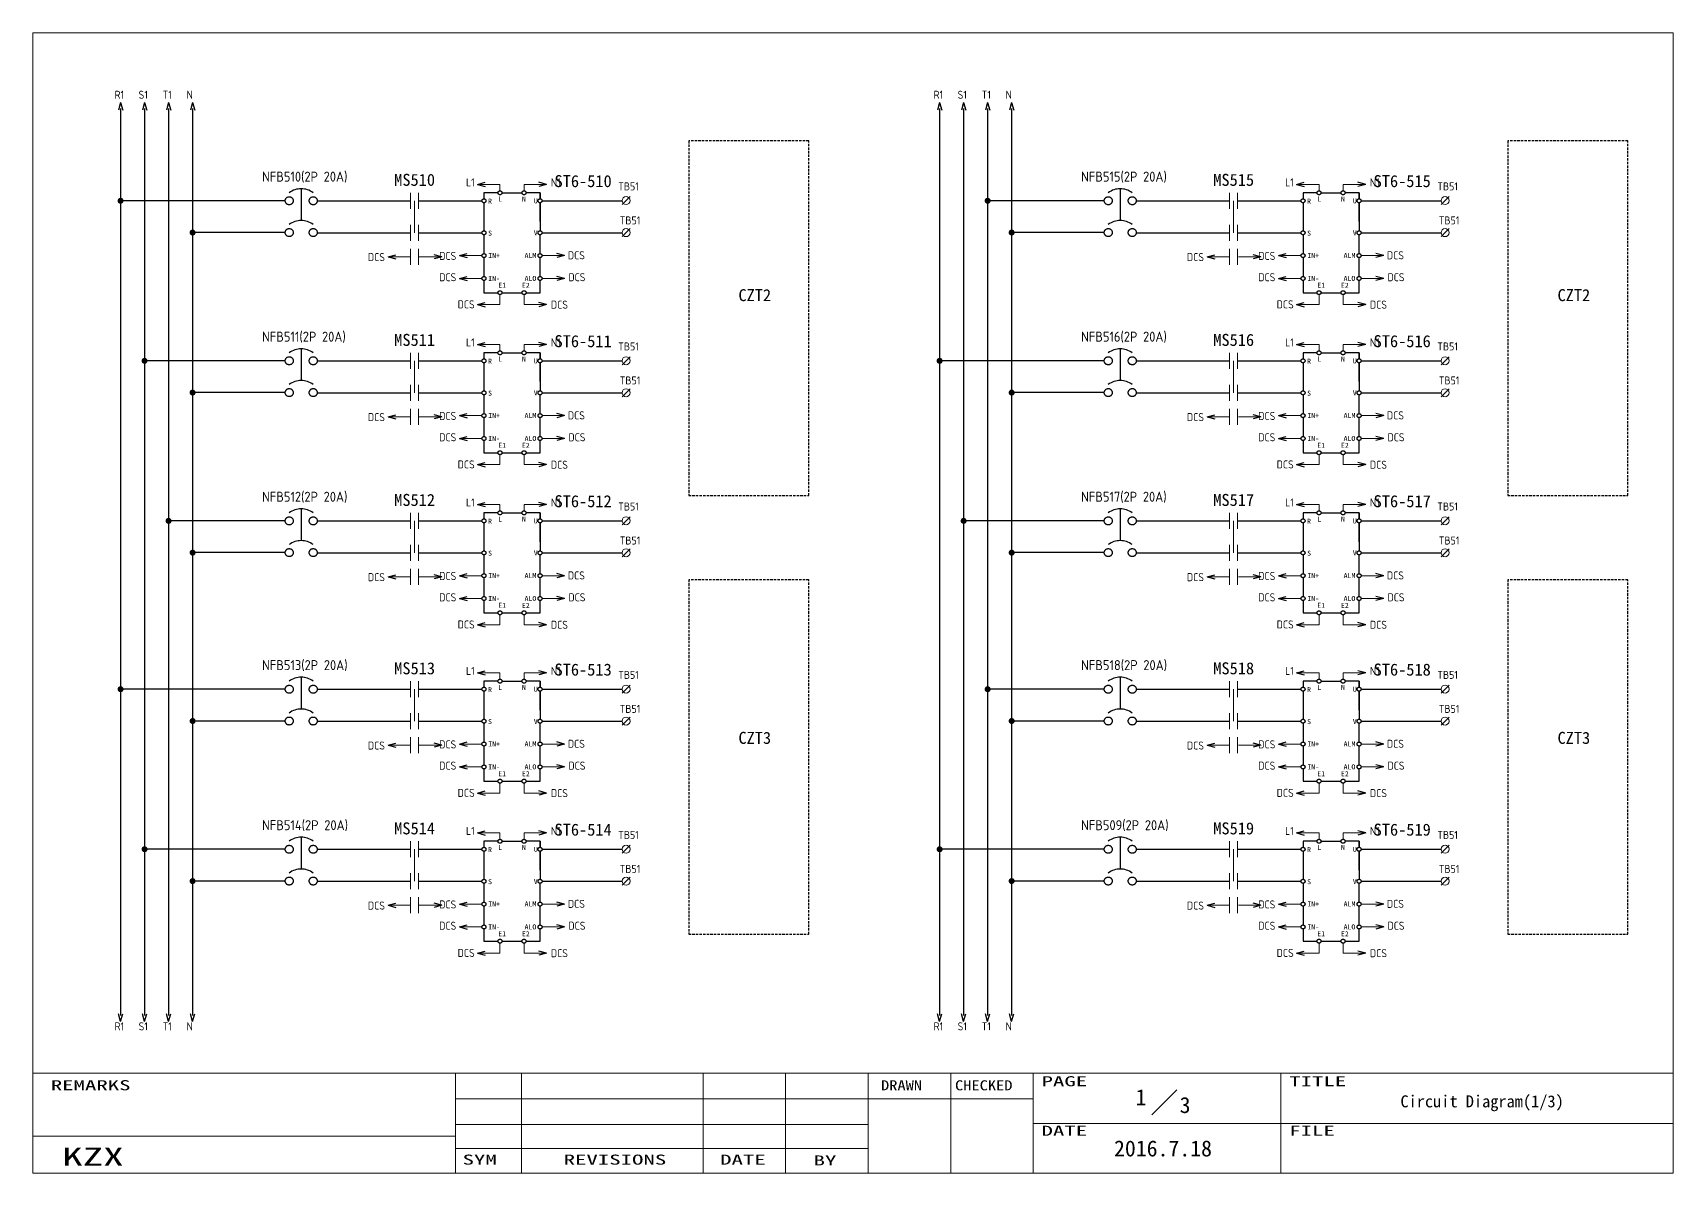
# Model space of a CAD drawing. Extents: x -319 to 2858, y -2689 to 285.
# Drawn here: x 356.9 to 766.9, y -2138.2 to -1853.2 of the extents above; entities that cross this region are included whole.
import ezdxf
from ezdxf.enums import TextEntityAlignment as Align

# ---------------------------------------------------------------- set-up
doc = ezdxf.new("R2010")
doc.units = 0
doc.header["$LTSCALE"] = 0.3
doc.header["$MEASUREMENT"] = 0
doc.linetypes.add('実線', pattern=[20001, 20000, -1])
doc.linetypes.add('破線', pattern=[3, 2, -1])
doc.layers.get('0').update_dxf_attribs({"linetype": '実線'})
for name, color, linetype, lineweight in [('01図枠', 5, 'CONTINUOUS', 9), ('02接続図', 7, 'CONTINUOUS', 5), ('10外形', 7, 'CONTINUOUS', 9)]:
    doc.layers.add(name, color=color, linetype=linetype, lineweight=lineweight)
for name, color, linetype in [('04部品記号', 3, 'CONTINUOUS'), ('05線番', 4, 'CONTINUOUS'), ('BLOCK', 7, 'CONTINUOUS'), ('図形１', 7, '実線'), ('虚线', 253, '破線')]:
    doc.layers.add(name, color=color, linetype=linetype)
doc.styles.add('電気標準', font='ISOCP.shx', dxfattribs={"height": 2.5, "bigfont": 'extfont.shx'})
doc.styles.add('ＭＳＰゴシック', font='')
doc.styles.get('ＭＳＰゴシック').set_extended_font_data('SimSun')

# ---------------------------------------------------------------- blocks, each defined once
blk = doc.blocks.new('矢印（右向）')
at = {"layer": 'BLOCK'}
for q in [(-1.93, 0.52), (-1.93, -0.52)]:
    blk.add_line((0, 0), q, dxfattribs=at)

msp = doc.modelspace()

# ---------------------------------------------------------------- linework, layer by layer
for p, q in [((424.03, -1892.21), (424.03, -1900.15)), ((473.21, -1893.21), (469.71, -1893.21)), ((469.71, -1893.21), (469.71, -1894.71)), ((474.21, -1893.21), (479.23, -1893.21)), ((483.73, -1893.21), (480.23, -1893.21)), ((483.73, -1894.71), (483.73, -1893.21)), ((483.73, -1893.21), (483.73, -1894.71)), ((628.74, -1892.21), (628.74, -1900.15)), ((677.93, -1893.21), (674.43, -1893.21)), ((674.43, -1893.21), (674.43, -1894.71)), ((678.93, -1893.21), (683.94, -1893.21)), ((688.44, -1893.21), (684.94, -1893.21)), ((688.44, -1894.71), (688.44, -1893.21)), ((688.44, -1893.21), (688.44, -1894.71)), ((420.03, -1895.21), (378.89, -1895.21)), ((428.03, -1895.21), (451.38, -1895.21)), ((453.38, -1895.21), (469.21, -1895.21)), ((469.71, -1895.71), (469.71, -1902.71)), ((483.73, -1900.41), (483.73, -1895.71)), ((483.73, -1895.71), (483.73, -1902.71)), ((484.23, -1895.21), (486.23, -1895.21)), ((484.23, -1895.21), (504.23, -1895.21)), ((624.74, -1895.21), (595.6, -1895.21)), ((632.74, -1895.21), (656.09, -1895.21)), ((658.09, -1895.21), (673.93, -1895.21)), ((674.43, -1895.71), (674.43, -1902.71)), ((688.44, -1900.41), (688.44, -1895.71)), ((688.44, -1895.71), (688.44, -1902.71)), ((688.94, -1895.21), (690.94, -1895.21)), ((688.94, -1895.21), (708.94, -1895.21)), ((420.03, -1903.15), (396.89, -1903.15)), ((420.03, -1903.15), (396.89, -1903.15)), ((428.03, -1903.21), (451.38, -1903.21)), ((453.38, -1903.21), (469.21, -1903.21)), ((469.71, -1903.71), (469.71, -1908.41)), ((483.73, -1908.41), (483.73, -1903.71)), ((484.23, -1903.21), (504.23, -1903.21)), ((624.74, -1903.15), (601.6, -1903.15)), ((624.74, -1903.15), (601.6, -1903.15)), ((632.74, -1903.21), (656.09, -1903.21)), ((658.09, -1903.21), (673.93, -1903.21)), ((674.43, -1903.71), (674.43, -1908.41)), ((688.44, -1908.41), (688.44, -1903.71)), ((688.94, -1903.21), (708.94, -1903.21)), ((469.71, -1909.41), (469.71, -1914.12)), ((483.73, -1914.12), (483.73, -1909.41)), ((674.43, -1909.41), (674.43, -1914.12)), ((688.44, -1914.12), (688.44, -1909.41)), ((469.71, -1915.12), (469.71, -1918.18)), ((469.71, -1918.18), (473.21, -1918.18)), ((474.21, -1918.18), (479.23, -1918.18)), ((480.23, -1918.18), (483.73, -1918.18)), ((483.73, -1918.18), (483.73, -1915.12)), ((674.43, -1915.12), (674.43, -1918.18)), ((674.43, -1918.18), (677.93, -1918.18)), ((678.93, -1918.18), (683.94, -1918.18)), ((684.94, -1918.18), (688.44, -1918.18)), ((688.44, -1918.18), (688.44, -1915.12)), ((424.03, -1932.21), (424.03, -1940.15)), ((473.21, -1933.21), (469.71, -1933.21)), ((469.71, -1933.21), (469.71, -1934.71)), ((474.21, -1933.21), (479.23, -1933.21)), ((483.73, -1933.21), (480.23, -1933.21)), ((483.73, -1934.71), (483.73, -1933.21)), ((483.73, -1933.21), (483.73, -1934.71)), ((628.74, -1932.21), (628.74, -1940.15)), ((677.93, -1933.21), (674.43, -1933.21)), ((674.43, -1933.21), (674.43, -1934.71)), ((678.93, -1933.21), (683.94, -1933.21)), ((688.44, -1933.21), (684.94, -1933.21)), ((688.44, -1934.71), (688.44, -1933.21)), ((688.44, -1933.21), (688.44, -1934.71)), ((420.03, -1935.21), (384.89, -1935.21)), ((428.03, -1935.21), (451.38, -1935.21)), ((453.38, -1935.21), (469.21, -1935.21)), ((469.71, -1935.71), (469.71, -1942.71)), ((483.73, -1940.41), (483.73, -1935.71)), ((483.73, -1935.71), (483.73, -1942.71)), ((484.23, -1935.21), (486.23, -1935.21)), ((484.23, -1935.21), (504.23, -1935.21)), ((624.74, -1935.21), (583.6, -1935.21)), ((632.74, -1935.21), (656.09, -1935.21)), ((658.09, -1935.21), (673.93, -1935.21)), ((674.43, -1935.71), (674.43, -1942.71)), ((688.44, -1940.41), (688.44, -1935.71)), ((688.44, -1935.71), (688.44, -1942.71)), ((688.94, -1935.21), (690.94, -1935.21)), ((688.94, -1935.21), (708.94, -1935.21)), ((420.03, -1943.15), (396.89, -1943.15)), ((428.03, -1943.21), (451.38, -1943.21)), ((453.38, -1943.21), (469.21, -1943.21)), ((484.23, -1943.21), (504.23, -1943.21)), ((624.74, -1943.15), (601.6, -1943.15)), ((632.74, -1943.21), (656.09, -1943.21)), ((658.09, -1943.21), (673.93, -1943.21)), ((688.94, -1943.21), (708.94, -1943.21)), ((469.71, -1943.71), (469.71, -1948.41)), ((483.73, -1948.41), (483.73, -1943.71)), ((674.43, -1943.71), (674.43, -1948.41)), ((688.44, -1948.41), (688.44, -1943.71)), ((469.71, -1949.41), (469.71, -1954.12)), ((483.73, -1954.12), (483.73, -1949.41)), ((674.43, -1949.41), (674.43, -1954.12)), ((688.44, -1954.12), (688.44, -1949.41)), ((469.71, -1955.12), (469.71, -1958.18)), ((483.73, -1958.18), (483.73, -1955.12)), ((674.43, -1955.12), (674.43, -1958.18)), ((688.44, -1958.18), (688.44, -1955.12)), ((469.71, -1958.18), (473.21, -1958.18)), ((474.21, -1958.18), (479.23, -1958.18)), ((480.23, -1958.18), (483.73, -1958.18)), ((674.43, -1958.18), (677.93, -1958.18)), ((678.93, -1958.18), (683.94, -1958.18)), ((684.94, -1958.18), (688.44, -1958.18)), ((420.03, -1975.21), (390.89, -1975.21)), ((424.03, -1972.21), (424.03, -1980.15)), ((428.03, -1975.21), (451.38, -1975.21)), ((453.38, -1975.21), (469.21, -1975.21)), ((473.21, -1973.21), (469.71, -1973.21)), ((469.71, -1973.21), (469.71, -1974.71)), ((469.71, -1975.71), (469.71, -1982.71)), ((474.21, -1973.21), (479.23, -1973.21)), ((483.73, -1973.21), (480.23, -1973.21)), ((483.73, -1974.71), (483.73, -1973.21)), ((483.73, -1973.21), (483.73, -1974.71)), ((483.73, -1980.41), (483.73, -1975.71)), ((483.73, -1975.71), (483.73, -1982.71)), ((484.23, -1975.21), (486.23, -1975.21)), ((484.23, -1975.21), (504.23, -1975.21)), ((624.74, -1975.21), (589.6, -1975.21)), ((628.74, -1972.21), (628.74, -1980.15)), ((632.74, -1975.21), (656.09, -1975.21)), ((658.09, -1975.21), (673.93, -1975.21)), ((677.93, -1973.21), (674.43, -1973.21)), ((674.43, -1973.21), (674.43, -1974.71)), ((674.43, -1975.71), (674.43, -1982.71)), ((678.93, -1973.21), (683.94, -1973.21)), ((688.44, -1973.21), (684.94, -1973.21)), ((688.44, -1974.71), (688.44, -1973.21)), ((688.44, -1973.21), (688.44, -1974.71)), ((688.44, -1980.41), (688.44, -1975.71)), ((688.44, -1975.71), (688.44, -1982.71)), ((688.94, -1975.21), (690.94, -1975.21)), ((688.94, -1975.21), (708.94, -1975.21)), ((420.03, -1983.15), (396.89, -1983.15)), ((428.03, -1983.21), (451.38, -1983.21)), ((453.38, -1983.21), (469.21, -1983.21)), ((469.71, -1983.71), (469.71, -1988.41)), ((483.73, -1988.41), (483.73, -1983.71)), ((484.23, -1983.21), (504.23, -1983.21)), ((624.74, -1983.15), (601.6, -1983.15)), ((632.74, -1983.21), (656.09, -1983.21)), ((658.09, -1983.21), (673.93, -1983.21)), ((674.43, -1983.71), (674.43, -1988.41)), ((688.44, -1988.41), (688.44, -1983.71)), ((688.94, -1983.21), (708.94, -1983.21)), ((469.71, -1989.41), (469.71, -1994.12)), ((483.73, -1994.12), (483.73, -1989.41)), ((674.43, -1989.41), (674.43, -1994.12)), ((688.44, -1994.12), (688.44, -1989.41)), ((469.71, -1995.12), (469.71, -1998.18)), ((483.73, -1998.18), (483.73, -1995.12)), ((674.43, -1995.12), (674.43, -1998.18)), ((688.44, -1998.18), (688.44, -1995.12)), ((469.71, -1998.18), (473.21, -1998.18)), ((474.21, -1998.18), (479.23, -1998.18)), ((480.23, -1998.18), (483.73, -1998.18)), ((674.43, -1998.18), (677.93, -1998.18)), ((678.93, -1998.18), (683.94, -1998.18)), ((684.94, -1998.18), (688.44, -1998.18)), ((424.03, -2014.28), (424.03, -2022.23)), ((473.21, -2015.28), (469.71, -2015.28)), ((469.71, -2015.28), (469.71, -2016.78)), ((474.21, -2015.28), (479.23, -2015.28)), ((483.73, -2015.28), (480.23, -2015.28)), ((483.73, -2016.78), (483.73, -2015.28)), ((483.73, -2015.28), (483.73, -2016.78)), ((628.74, -2014.28), (628.74, -2022.23)), ((677.93, -2015.28), (674.43, -2015.28)), ((674.43, -2015.28), (674.43, -2016.78)), ((678.93, -2015.28), (683.94, -2015.28)), ((688.44, -2015.28), (684.94, -2015.28)), ((688.44, -2016.78), (688.44, -2015.28)), ((688.44, -2015.28), (688.44, -2016.78)), ((420.03, -2017.28), (378.89, -2017.28)), ((428.03, -2017.28), (451.38, -2017.28)), ((453.38, -2017.28), (469.21, -2017.28)), ((469.71, -2017.78), (469.71, -2024.78)), ((483.73, -2022.49), (483.73, -2017.78)), ((483.73, -2017.78), (483.73, -2024.78)), ((484.23, -2017.28), (486.23, -2017.28)), ((484.23, -2017.28), (504.23, -2017.28)), ((624.74, -2017.28), (595.6, -2017.28)), ((632.74, -2017.28), (656.09, -2017.28)), ((658.09, -2017.28), (673.93, -2017.28)), ((674.43, -2017.78), (674.43, -2024.78)), ((688.44, -2022.49), (688.44, -2017.78)), ((688.44, -2017.78), (688.44, -2024.78)), ((688.94, -2017.28), (690.94, -2017.28)), ((688.94, -2017.28), (708.94, -2017.28)), ((420.03, -2025.23), (396.89, -2025.23)), ((420.03, -2025.23), (396.89, -2025.23)), ((428.03, -2025.28), (451.38, -2025.28)), ((453.38, -2025.28), (469.21, -2025.28)), ((484.23, -2025.28), (504.23, -2025.28)), ((624.74, -2025.23), (601.6, -2025.23)), ((624.74, -2025.23), (601.6, -2025.23)), ((632.74, -2025.28), (656.09, -2025.28)), ((658.09, -2025.28), (673.93, -2025.28)), ((688.94, -2025.28), (708.94, -2025.28)), ((469.71, -2025.78), (469.71, -2030.49)), ((483.73, -2030.49), (483.73, -2025.78)), ((674.43, -2025.78), (674.43, -2030.49)), ((688.44, -2030.49), (688.44, -2025.78)), ((469.71, -2031.49), (469.71, -2036.2)), ((483.73, -2036.2), (483.73, -2031.49)), ((674.43, -2031.49), (674.43, -2036.2)), ((688.44, -2036.2), (688.44, -2031.49)), ((469.71, -2037.2), (469.71, -2040.26)), ((483.73, -2040.26), (483.73, -2037.2)), ((674.43, -2037.2), (674.43, -2040.26)), ((688.44, -2040.26), (688.44, -2037.2)), ((469.71, -2040.26), (473.21, -2040.26)), ((474.21, -2040.26), (479.23, -2040.26)), ((480.23, -2040.26), (483.73, -2040.26)), ((674.43, -2040.26), (677.93, -2040.26)), ((678.93, -2040.26), (683.94, -2040.26)), ((684.94, -2040.26), (688.44, -2040.26)), ((420.03, -2057.28), (384.89, -2057.28)), ((424.03, -2054.28), (424.03, -2062.23)), ((428.03, -2057.28), (451.38, -2057.28)), ((453.38, -2057.28), (469.21, -2057.28)), ((473.21, -2055.28), (469.71, -2055.28)), ((469.71, -2055.28), (469.71, -2056.78)), ((469.71, -2057.78), (469.71, -2064.78)), ((474.21, -2055.28), (479.23, -2055.28)), ((483.73, -2055.28), (480.23, -2055.28)), ((483.73, -2056.78), (483.73, -2055.28)), ((483.73, -2055.28), (483.73, -2056.78)), ((483.73, -2062.49), (483.73, -2057.78)), ((483.73, -2057.78), (483.73, -2064.78)), ((484.23, -2057.28), (486.23, -2057.28)), ((484.23, -2057.28), (504.23, -2057.28)), ((624.74, -2057.28), (583.6, -2057.28)), ((628.74, -2054.28), (628.74, -2062.23)), ((632.74, -2057.28), (656.09, -2057.28)), ((658.09, -2057.28), (673.93, -2057.28)), ((677.93, -2055.28), (674.43, -2055.28)), ((674.43, -2055.28), (674.43, -2056.78)), ((674.43, -2057.78), (674.43, -2064.78)), ((678.93, -2055.28), (683.94, -2055.28)), ((688.44, -2055.28), (684.94, -2055.28)), ((688.44, -2056.78), (688.44, -2055.28)), ((688.44, -2055.28), (688.44, -2056.78)), ((688.44, -2062.49), (688.44, -2057.78)), ((688.44, -2057.78), (688.44, -2064.78)), ((688.94, -2057.28), (690.94, -2057.28)), ((688.94, -2057.28), (708.94, -2057.28)), ((420.03, -2065.23), (396.89, -2065.23)), ((428.03, -2065.28), (451.38, -2065.28)), ((453.38, -2065.28), (469.21, -2065.28)), ((469.71, -2065.78), (469.71, -2070.49)), ((483.73, -2070.49), (483.73, -2065.78)), ((484.23, -2065.28), (504.23, -2065.28)), ((624.74, -2065.23), (601.6, -2065.23)), ((632.74, -2065.28), (656.09, -2065.28)), ((658.09, -2065.28), (673.93, -2065.28)), ((674.43, -2065.78), (674.43, -2070.49)), ((688.44, -2070.49), (688.44, -2065.78)), ((688.94, -2065.28), (708.94, -2065.28)), ((469.71, -2071.49), (469.71, -2076.2)), ((483.73, -2076.2), (483.73, -2071.49)), ((674.43, -2071.49), (674.43, -2076.2)), ((688.44, -2076.2), (688.44, -2071.49)), ((469.71, -2077.2), (469.71, -2080.26)), ((483.73, -2080.26), (483.73, -2077.2)), ((674.43, -2077.2), (674.43, -2080.26)), ((688.44, -2080.26), (688.44, -2077.2)), ((469.71, -2080.26), (473.21, -2080.26)), ((474.21, -2080.26), (479.23, -2080.26)), ((480.23, -2080.26), (483.73, -2080.26)), ((674.43, -2080.26), (677.93, -2080.26)), ((678.93, -2080.26), (683.94, -2080.26)), ((684.94, -2080.26), (688.44, -2080.26))]:
    msp.add_line(p, q)
for centre in [(473.71, -1893.21), (479.73, -1893.21), (678.43, -1893.21), (684.44, -1893.21), (469.71, -1895.21), (483.73, -1895.21), (674.43, -1895.21), (688.44, -1895.21), (469.71, -1903.21), (483.73, -1903.21), (674.43, -1903.21), (688.44, -1903.21), (469.71, -1908.91), (483.73, -1908.91), (674.43, -1908.91), (688.44, -1908.91), (469.71, -1914.62), (483.73, -1914.62), (674.43, -1914.62), (688.44, -1914.62), (473.71, -1918.18), (479.73, -1918.18), (678.43, -1918.18), (684.44, -1918.18), (469.71, -1935.21), (473.71, -1933.21), (479.73, -1933.21), (483.73, -1935.21), (674.43, -1935.21), (678.43, -1933.21), (684.44, -1933.21), (688.44, -1935.21), (469.71, -1943.21), (483.73, -1943.21), (674.43, -1943.21), (688.44, -1943.21), (469.71, -1948.91), (483.73, -1948.91), (674.43, -1948.91), (688.44, -1948.91), (469.71, -1954.62), (483.73, -1954.62), (674.43, -1954.62), (688.44, -1954.62), (473.71, -1958.18), (479.73, -1958.18), (678.43, -1958.18), (684.44, -1958.18), (469.71, -1975.21), (473.71, -1973.21), (479.73, -1973.21), (483.73, -1975.21), (674.43, -1975.21), (678.43, -1973.21), (684.44, -1973.21), (688.44, -1975.21), (469.71, -1983.21), (483.73, -1983.21), (674.43, -1983.21), (688.44, -1983.21), (469.71, -1988.91), (483.73, -1988.91), (674.43, -1988.91), (688.44, -1988.91), (469.71, -1994.62), (483.73, -1994.62), (674.43, -1994.62), (688.44, -1994.62), (473.71, -1998.18), (479.73, -1998.18), (678.43, -1998.18), (684.44, -1998.18), (469.71, -2017.28), (473.71, -2015.28), (479.73, -2015.28), (483.73, -2017.28), (674.43, -2017.28), (678.43, -2015.28), (684.44, -2015.28), (688.44, -2017.28), (469.71, -2025.28), (483.73, -2025.28), (674.43, -2025.28), (688.44, -2025.28), (469.71, -2030.99), (483.73, -2030.99), (674.43, -2030.99), (688.44, -2030.99), (469.71, -2036.7), (483.73, -2036.7), (674.43, -2036.7), (688.44, -2036.7), (473.71, -2040.26), (479.73, -2040.26), (678.43, -2040.26), (684.44, -2040.26), (469.71, -2057.28), (473.71, -2055.28), (479.73, -2055.28), (483.73, -2057.28), (674.43, -2057.28), (678.43, -2055.28), (684.44, -2055.28), (688.44, -2057.28), (469.71, -2065.28), (483.73, -2065.28), (674.43, -2065.28), (688.44, -2065.28), (469.71, -2070.99), (483.73, -2070.99), (674.43, -2070.99), (688.44, -2070.99), (469.71, -2076.7), (483.73, -2076.7), (674.43, -2076.7), (688.44, -2076.7), (473.71, -2080.26), (479.73, -2080.26), (678.43, -2080.26), (684.44, -2080.26)]:
    msp.add_circle(centre, 0.5)
at = {"layer": '01図枠', "linetype": 'Continuous', "lineweight": 5}
for p, q in [((356.95, -2138.24), (356.95, -1853.24)), ((356.95, -1853.24), (766.95, -1853.24)), ((766.95, -1853.24), (766.95, -2138.24)), ((356.95, -2113.24), (766.95, -2113.24)), ((462.56, -2113.24), (462.56, -2138.24)), ((479.07, -2113.24), (479.07, -2138.24)), ((524.47, -2113.24), (524.47, -2138.24)), ((545.1, -2113.24), (545.1, -2138.24)), ((565.74, -2113.24), (565.74, -2138.24)), ((586.38, -2138.24), (586.38, -2113.24)), ((607.01, -2113.24), (607.01, -2138.24)), ((668.92, -2138.24), (668.92, -2113.24)), ((462.56, -2119.66), (565.74, -2119.66)), ((565.74, -2119.66), (607.01, -2119.66)), ((642.87, -2117.43), (636.68, -2123.62)), ((462.56, -2126.09), (565.74, -2126.09)), ((607.01, -2125.85), (766.95, -2125.85)), ((462.56, -2128.95), (356.95, -2128.95)), ((462.56, -2132.04), (565.74, -2132.04)), ((766.95, -2138.24), (356.95, -2138.24))]:
    msp.add_line(p, q, dxfattribs=at)
at = {"layer": '02接続図', "linetype": 'Continuous'}
for p, q in [((451.38, -1897.21), (451.38, -1893.21)), ((453.38, -1897.21), (453.38, -1893.21)), ((504.23, -1896.18), (506.23, -1894.18)), ((656.09, -1897.21), (656.09, -1893.21)), ((658.09, -1897.21), (658.09, -1893.21)), ((708.94, -1896.18), (710.94, -1894.18)), ((452.38, -1895.21), (452.38, -1903.21)), ((657.09, -1895.21), (657.09, -1903.21)), ((451.38, -1905.21), (451.38, -1901.21)), ((453.38, -1905.21), (453.38, -1901.21)), ((504.23, -1904.18), (506.23, -1902.18)), ((656.09, -1905.21), (656.09, -1901.21)), ((658.09, -1905.21), (658.09, -1901.21)), ((708.94, -1904.18), (710.94, -1902.18)), ((451.38, -1911.21), (451.38, -1907.21)), ((453.38, -1911.21), (453.38, -1907.21)), ((656.09, -1911.21), (656.09, -1907.21)), ((658.09, -1911.21), (658.09, -1907.21)), ((451.38, -1937.21), (451.38, -1933.21)), ((453.38, -1937.21), (453.38, -1933.21)), ((504.23, -1936.18), (506.23, -1934.18)), ((656.09, -1937.21), (656.09, -1933.21)), ((658.09, -1937.21), (658.09, -1933.21)), ((708.94, -1936.18), (710.94, -1934.18)), ((452.38, -1935.21), (452.38, -1943.21)), ((657.09, -1935.21), (657.09, -1943.21)), ((451.38, -1945.21), (451.38, -1941.21)), ((453.38, -1945.21), (453.38, -1941.21)), ((504.23, -1944.18), (506.23, -1942.18)), ((656.09, -1945.21), (656.09, -1941.21)), ((658.09, -1945.21), (658.09, -1941.21)), ((708.94, -1944.18), (710.94, -1942.18)), ((451.38, -1951.21), (451.38, -1947.21)), ((453.38, -1951.21), (453.38, -1947.21)), ((656.09, -1951.21), (656.09, -1947.21)), ((658.09, -1951.21), (658.09, -1947.21)), ((451.38, -1977.21), (451.38, -1973.21)), ((452.38, -1975.21), (452.38, -1983.21)), ((453.38, -1977.21), (453.38, -1973.21)), ((504.23, -1976.18), (506.23, -1974.18)), ((656.09, -1977.21), (656.09, -1973.21)), ((657.09, -1975.21), (657.09, -1983.21)), ((658.09, -1977.21), (658.09, -1973.21)), ((708.94, -1976.18), (710.94, -1974.18)), ((451.38, -1985.21), (451.38, -1981.21)), ((453.38, -1985.21), (453.38, -1981.21)), ((504.23, -1984.18), (506.23, -1982.18)), ((656.09, -1985.21), (656.09, -1981.21)), ((658.09, -1985.21), (658.09, -1981.21)), ((708.94, -1984.18), (710.94, -1982.18)), ((451.38, -1991.21), (451.38, -1987.21)), ((453.38, -1991.21), (453.38, -1987.21)), ((656.09, -1991.21), (656.09, -1987.21)), ((658.09, -1991.21), (658.09, -1987.21)), ((451.38, -2019.28), (451.38, -2015.28)), ((453.38, -2019.28), (453.38, -2015.28)), ((504.23, -2018.26), (506.23, -2016.26)), ((656.09, -2019.28), (656.09, -2015.28)), ((658.09, -2019.28), (658.09, -2015.28)), ((708.94, -2018.26), (710.94, -2016.26)), ((452.38, -2017.28), (452.38, -2025.28)), ((657.09, -2017.28), (657.09, -2025.28)), ((451.38, -2027.28), (451.38, -2023.28)), ((453.38, -2027.28), (453.38, -2023.28)), ((504.23, -2026.26), (506.23, -2024.26)), ((656.09, -2027.28), (656.09, -2023.28)), ((658.09, -2027.28), (658.09, -2023.28)), ((708.94, -2026.26), (710.94, -2024.26)), ((451.38, -2033.28), (451.38, -2029.28)), ((453.38, -2033.28), (453.38, -2029.28)), ((656.09, -2033.28), (656.09, -2029.28)), ((658.09, -2033.28), (658.09, -2029.28)), ((451.38, -2059.28), (451.38, -2055.28)), ((452.38, -2057.28), (452.38, -2065.28)), ((453.38, -2059.28), (453.38, -2055.28)), ((504.23, -2058.26), (506.23, -2056.26)), ((656.09, -2059.28), (656.09, -2055.28)), ((657.09, -2057.28), (657.09, -2065.28)), ((658.09, -2059.28), (658.09, -2055.28)), ((708.94, -2058.26), (710.94, -2056.26)), ((451.38, -2067.28), (451.38, -2063.28)), ((453.38, -2067.28), (453.38, -2063.28)), ((504.23, -2066.26), (506.23, -2064.26)), ((656.09, -2067.28), (656.09, -2063.28)), ((658.09, -2067.28), (658.09, -2063.28)), ((708.94, -2066.26), (710.94, -2064.26)), ((451.38, -2073.28), (451.38, -2069.28)), ((453.38, -2073.28), (453.38, -2069.28)), ((656.09, -2073.28), (656.09, -2069.28)), ((658.09, -2073.28), (658.09, -2069.28))]:
    msp.add_line(p, q, dxfattribs=at)
for centre in [(505.23, -1895.18), (709.94, -1895.18), (505.23, -1903.18), (709.94, -1903.18), (505.23, -1935.18), (709.94, -1935.18), (505.23, -1943.18), (709.94, -1943.18), (505.23, -1975.18), (709.94, -1975.18), (505.23, -1983.18), (709.94, -1983.18), (505.23, -2017.26), (709.94, -2017.26), (505.23, -2025.26), (709.94, -2025.26), (505.23, -2057.26), (709.94, -2057.26), (505.23, -2065.26), (709.94, -2065.26)]:
    msp.add_circle(centre, 1, dxfattribs=at)
at = {"layer": '10外形'}
for p, q in [((473.71, -1891.12), (468.07, -1891.12)), ((473.71, -1892.71), (473.71, -1891.12)), ((479.73, -1892.71), (479.73, -1891.12)), ((479.73, -1891.12), (485.37, -1891.12)), ((678.43, -1891.12), (672.78, -1891.12)), ((678.43, -1892.71), (678.43, -1891.12)), ((684.44, -1892.71), (684.44, -1891.12)), ((684.44, -1891.12), (690.09, -1891.12)), ((451.38, -1909.21), (445.73, -1909.21)), ((453.54, -1909.21), (459.19, -1909.21)), ((469.21, -1908.91), (463.57, -1908.91)), ((484.23, -1908.91), (489.87, -1908.91)), ((656.09, -1909.21), (650.44, -1909.21)), ((658.26, -1909.21), (663.9, -1909.21)), ((673.93, -1908.91), (668.28, -1908.91)), ((688.94, -1908.91), (694.59, -1908.91)), ((469.21, -1914.62), (463.57, -1914.62)), ((484.23, -1914.62), (489.87, -1914.62)), ((673.93, -1914.62), (668.28, -1914.62)), ((688.94, -1914.62), (694.59, -1914.62)), ((473.71, -1918.68), (473.71, -1921.16)), ((479.73, -1918.68), (479.73, -1921.16)), ((678.43, -1918.68), (678.43, -1921.16)), ((684.44, -1918.68), (684.44, -1921.16)), ((473.71, -1921.16), (468.07, -1921.16)), ((479.73, -1921.16), (485.37, -1921.16)), ((678.43, -1921.16), (672.78, -1921.16)), ((684.44, -1921.16), (690.09, -1921.16)), ((473.71, -1931.12), (468.07, -1931.12)), ((473.71, -1932.71), (473.71, -1931.12)), ((479.73, -1932.71), (479.73, -1931.12)), ((479.73, -1931.12), (485.37, -1931.12)), ((678.43, -1931.12), (672.78, -1931.12)), ((678.43, -1932.71), (678.43, -1931.12)), ((684.44, -1932.71), (684.44, -1931.12)), ((684.44, -1931.12), (690.09, -1931.12)), ((451.38, -1949.21), (445.73, -1949.21)), ((453.54, -1949.21), (459.19, -1949.21)), ((469.21, -1948.91), (463.57, -1948.91)), ((484.23, -1948.91), (489.87, -1948.91)), ((656.09, -1949.21), (650.44, -1949.21)), ((658.26, -1949.21), (663.9, -1949.21)), ((673.93, -1948.91), (668.28, -1948.91)), ((688.94, -1948.91), (694.59, -1948.91)), ((469.21, -1954.62), (463.57, -1954.62)), ((484.23, -1954.62), (489.87, -1954.62)), ((673.93, -1954.62), (668.28, -1954.62)), ((688.94, -1954.62), (694.59, -1954.62)), ((473.71, -1958.68), (473.71, -1961.16)), ((479.73, -1958.68), (479.73, -1961.16)), ((678.43, -1958.68), (678.43, -1961.16)), ((684.44, -1958.68), (684.44, -1961.16)), ((473.71, -1961.16), (468.07, -1961.16)), ((479.73, -1961.16), (485.37, -1961.16)), ((678.43, -1961.16), (672.78, -1961.16)), ((684.44, -1961.16), (690.09, -1961.16)), ((473.71, -1971.12), (468.07, -1971.12)), ((473.71, -1972.71), (473.71, -1971.12)), ((479.73, -1972.71), (479.73, -1971.12)), ((479.73, -1971.12), (485.37, -1971.12)), ((678.43, -1971.12), (672.78, -1971.12)), ((678.43, -1972.71), (678.43, -1971.12)), ((684.44, -1972.71), (684.44, -1971.12)), ((684.44, -1971.12), (690.09, -1971.12)), ((451.38, -1989.21), (445.73, -1989.21)), ((453.54, -1989.21), (459.19, -1989.21)), ((469.21, -1988.91), (463.57, -1988.91)), ((484.23, -1988.91), (489.87, -1988.91)), ((656.09, -1989.21), (650.44, -1989.21)), ((658.26, -1989.21), (663.9, -1989.21)), ((673.93, -1988.91), (668.28, -1988.91)), ((688.94, -1988.91), (694.59, -1988.91)), ((469.21, -1994.62), (463.57, -1994.62)), ((484.23, -1994.62), (489.87, -1994.62)), ((673.93, -1994.62), (668.28, -1994.62)), ((688.94, -1994.62), (694.59, -1994.62)), ((473.71, -1998.68), (473.71, -2001.16)), ((479.73, -1998.68), (479.73, -2001.16)), ((678.43, -1998.68), (678.43, -2001.16)), ((684.44, -1998.68), (684.44, -2001.16)), ((473.71, -2001.16), (468.07, -2001.16)), ((479.73, -2001.16), (485.37, -2001.16)), ((678.43, -2001.16), (672.78, -2001.16)), ((684.44, -2001.16), (690.09, -2001.16)), ((473.71, -2013.2), (468.07, -2013.2)), ((473.71, -2014.78), (473.71, -2013.2)), ((479.73, -2014.78), (479.73, -2013.2)), ((479.73, -2013.2), (485.37, -2013.2)), ((678.43, -2013.2), (672.78, -2013.2)), ((678.43, -2014.78), (678.43, -2013.2)), ((684.44, -2014.78), (684.44, -2013.2)), ((684.44, -2013.2), (690.09, -2013.2)), ((451.38, -2031.28), (445.73, -2031.28)), ((453.54, -2031.28), (459.19, -2031.28)), ((469.21, -2030.99), (463.57, -2030.99)), ((484.23, -2030.99), (489.87, -2030.99)), ((656.09, -2031.28), (650.44, -2031.28)), ((658.26, -2031.28), (663.9, -2031.28)), ((673.93, -2030.99), (668.28, -2030.99)), ((688.94, -2030.99), (694.59, -2030.99)), ((469.21, -2036.7), (463.57, -2036.7)), ((484.23, -2036.7), (489.87, -2036.7)), ((673.93, -2036.7), (668.28, -2036.7)), ((688.94, -2036.7), (694.59, -2036.7)), ((473.71, -2040.76), (473.71, -2043.24)), ((479.73, -2040.76), (479.73, -2043.24)), ((678.43, -2040.76), (678.43, -2043.24)), ((684.44, -2040.76), (684.44, -2043.24)), ((473.71, -2043.24), (468.07, -2043.24)), ((479.73, -2043.24), (485.37, -2043.24)), ((678.43, -2043.24), (672.78, -2043.24)), ((684.44, -2043.24), (690.09, -2043.24)), ((473.71, -2053.2), (468.07, -2053.2)), ((473.71, -2054.78), (473.71, -2053.2)), ((479.73, -2054.78), (479.73, -2053.2)), ((479.73, -2053.2), (485.37, -2053.2)), ((678.43, -2053.2), (672.78, -2053.2)), ((678.43, -2054.78), (678.43, -2053.2)), ((684.44, -2054.78), (684.44, -2053.2)), ((684.44, -2053.2), (690.09, -2053.2)), ((451.38, -2071.28), (445.73, -2071.28)), ((453.54, -2071.28), (459.19, -2071.28)), ((469.21, -2070.99), (463.57, -2070.99)), ((484.23, -2070.99), (489.87, -2070.99)), ((656.09, -2071.28), (650.44, -2071.28)), ((658.26, -2071.28), (663.9, -2071.28)), ((673.93, -2070.99), (668.28, -2070.99)), ((688.94, -2070.99), (694.59, -2070.99)), ((469.21, -2076.7), (463.57, -2076.7)), ((484.23, -2076.7), (489.87, -2076.7)), ((673.93, -2076.7), (668.28, -2076.7)), ((688.94, -2076.7), (694.59, -2076.7)), ((473.71, -2080.76), (473.71, -2083.24)), ((479.73, -2080.76), (479.73, -2083.24)), ((678.43, -2080.76), (678.43, -2083.24)), ((684.44, -2080.76), (684.44, -2083.24)), ((473.71, -2083.24), (468.07, -2083.24)), ((479.73, -2083.24), (485.37, -2083.24)), ((678.43, -2083.24), (672.78, -2083.24)), ((684.44, -2083.24), (690.09, -2083.24))]:
    msp.add_line(p, q, dxfattribs=at)
at = {"layer": '図形１', "color": 7}
for p, q in [((378.89, -1872.13), (378.89, -1953.95)), ((384.89, -1872.13), (384.89, -1953.95)), ((390.89, -1872.13), (390.89, -1953.95)), ((396.89, -1872.13), (396.89, -2098.85)), ((583.6, -1872.13), (583.6, -1953.95)), ((589.6, -1872.13), (589.6, -1953.95)), ((595.6, -1872.13), (595.6, -1953.95)), ((601.6, -1872.13), (601.6, -2098.85)), ((378.89, -1953.95), (378.89, -2098.85)), ((384.89, -1953.95), (384.89, -2098.85)), ((390.89, -1953.95), (390.89, -2098.85)), ((583.6, -1953.95), (583.6, -2098.85)), ((589.6, -1953.95), (589.6, -2098.85)), ((595.6, -1953.95), (595.6, -2098.85))]:
    msp.add_line(p, q, dxfattribs=at)
at = {"layer": '図形１', "const_width": 0.75}
for points in [[(378.51, -1895.21, 1), (379.26, -1895.21, 1)], [(595.23, -1895.21, 1), (595.98, -1895.21, 1)], [(396.51, -1903.15, 1), (397.26, -1903.15, 1)], [(396.51, -1903.15, 1), (397.26, -1903.15, 1)], [(601.23, -1903.15, 1), (601.98, -1903.15, 1)], [(601.23, -1903.15, 1), (601.98, -1903.15, 1)], [(384.51, -1935.21, 1), (385.26, -1935.21, 1)], [(583.23, -1935.21, 1), (583.98, -1935.21, 1)], [(396.51, -1943.15, 1), (397.26, -1943.15, 1)], [(601.23, -1943.15, 1), (601.98, -1943.15, 1)], [(390.51, -1975.21, 1), (391.26, -1975.21, 1)], [(589.23, -1975.21, 1), (589.98, -1975.21, 1)], [(396.51, -1983.15, 1), (397.26, -1983.15, 1)], [(601.23, -1983.15, 1), (601.98, -1983.15, 1)], [(378.51, -2017.28, 1), (379.26, -2017.28, 1)], [(595.23, -2017.28, 1), (595.98, -2017.28, 1)], [(396.51, -2025.23, 1), (397.26, -2025.23, 1)], [(396.51, -2025.23, 1), (397.26, -2025.23, 1)], [(601.23, -2025.23, 1), (601.98, -2025.23, 1)], [(601.23, -2025.23, 1), (601.98, -2025.23, 1)], [(384.51, -2057.28, 1), (385.26, -2057.28, 1)], [(583.23, -2057.28, 1), (583.98, -2057.28, 1)], [(396.51, -2065.23, 1), (397.26, -2065.23, 1)], [(601.23, -2065.23, 1), (601.98, -2065.23, 1)]]:
    msp.add_lwpolyline(points, format="xyb", close=True, dxfattribs=at)
at = {"layer": '図形１'}
for centre in [(421.03, -1895.21), (427.03, -1895.21), (625.74, -1895.21), (631.74, -1895.21), (421.03, -1903.15), (427.03, -1903.15), (625.74, -1903.15), (631.74, -1903.15), (421.03, -1935.21), (427.03, -1935.21), (625.74, -1935.21), (631.74, -1935.21), (421.03, -1943.15), (427.03, -1943.15), (625.74, -1943.15), (631.74, -1943.15), (421.03, -1975.21), (427.03, -1975.21), (625.74, -1975.21), (631.74, -1975.21), (421.03, -1983.15), (427.03, -1983.15), (625.74, -1983.15), (631.74, -1983.15), (421.03, -2017.28), (427.03, -2017.28), (625.74, -2017.28), (631.74, -2017.28), (421.03, -2025.23), (427.03, -2025.23), (625.74, -2025.23), (631.74, -2025.23), (421.03, -2057.28), (427.03, -2057.28), (625.74, -2057.28), (631.74, -2057.28), (421.03, -2065.23), (427.03, -2065.23), (625.74, -2065.23), (631.74, -2065.23)]:
    msp.add_circle(centre, 1, dxfattribs=at)
for centre in [(424.03, -1897.21), (628.74, -1897.21), (424.03, -1905.15), (628.74, -1905.15), (424.03, -1937.21), (628.74, -1937.21), (424.03, -1945.15), (628.74, -1945.15), (424.03, -1977.21), (628.74, -1977.21), (424.03, -1985.15), (628.74, -1985.15), (424.03, -2019.28), (628.74, -2019.28), (424.03, -2027.23), (628.74, -2027.23), (424.03, -2059.28), (628.74, -2059.28), (424.03, -2067.23), (628.74, -2067.23)]:
    msp.add_arc(centre, 5, 53.1301, 126.8699, dxfattribs=at)
at = {"layer": '虚线'}
for p, q in [((520.88, -1880.27), (520.88, -1968.86)), ((550.88, -1880.27), (520.88, -1880.27)), ((550.88, -1968.86), (550.88, -1880.27)), ((725.59, -1880.27), (725.59, -1968.86)), ((755.59, -1880.27), (725.59, -1880.27)), ((755.59, -1968.86), (755.59, -1880.27)), ((520.88, -1968.86), (550.88, -1968.86)), ((725.59, -1968.86), (755.59, -1968.86)), ((520.88, -1989.91), (520.88, -2078.51)), ((550.88, -1989.91), (520.88, -1989.91)), ((550.88, -2078.51), (550.88, -1989.91)), ((725.59, -1989.91), (725.59, -2078.51)), ((755.59, -1989.91), (725.59, -1989.91)), ((755.59, -2078.51), (755.59, -1989.91)), ((520.88, -2078.51), (550.88, -2078.51)), ((725.59, -2078.51), (755.59, -2078.51))]:
    msp.add_line(p, q, dxfattribs=at)

# ---------------------------------------------------------------- block references
at = {"layer": '図形１', "color": 7, "xscale": -1}
for p, rotation in [((378.89, -1870.63), 270), ((384.89, -1870.63), 270), ((390.89, -1870.63), 270), ((396.89, -1870.63), 270), ((583.6, -1870.63), 270), ((589.6, -1870.63), 270), ((595.6, -1870.63), 270), ((601.6, -1870.63), 270), ((485.37, -1891.12), 180), ((690.09, -1891.12), 180), ((459.19, -1909.21), 180), ((489.87, -1908.91), 180), ((663.9, -1909.21), 180), ((694.59, -1908.91), 180), ((489.87, -1914.62), 180), ((694.59, -1914.62), 180), ((485.37, -1921.16), 180), ((690.09, -1921.16), 180), ((485.37, -1931.12), 180), ((690.09, -1931.12), 180), ((459.19, -1949.21), 180), ((489.87, -1948.91), 180), ((663.9, -1949.21), 180), ((694.59, -1948.91), 180), ((489.87, -1954.62), 180), ((694.59, -1954.62), 180), ((485.37, -1961.16), 180), ((690.09, -1961.16), 180), ((485.37, -1971.12), 180), ((690.09, -1971.12), 180), ((489.87, -1988.91), 180), ((694.59, -1988.91), 180), ((459.19, -1989.21), 180), ((663.9, -1989.21), 180), ((489.87, -1994.62), 180), ((694.59, -1994.62), 180), ((485.37, -2001.16), 180), ((690.09, -2001.16), 180), ((485.37, -2013.2), 180), ((690.09, -2013.2), 180), ((459.19, -2031.28), 180), ((489.87, -2030.99), 180), ((663.9, -2031.28), 180), ((694.59, -2030.99), 180), ((489.87, -2036.7), 180), ((694.59, -2036.7), 180), ((485.37, -2043.24), 180), ((690.09, -2043.24), 180), ((485.37, -2053.2), 180), ((690.09, -2053.2), 180), ((489.87, -2070.99), 180), ((694.59, -2070.99), 180), ((459.19, -2071.28), 180), ((663.9, -2071.28), 180), ((489.87, -2076.7), 180), ((694.59, -2076.7), 180), ((485.37, -2083.24), 180), ((690.09, -2083.24), 180)]:
    msp.add_blockref('矢印（右向）', p, dxfattribs=dict(at, rotation=rotation))
at = {"layer": '図形１', "color": 7}
for p, rotation in [((468.07, -1891.12), 180), ((672.78, -1891.12), 180), ((445.73, -1909.21), 180), ((463.57, -1908.91), 180), ((650.44, -1909.21), 180), ((668.28, -1908.91), 180), ((463.57, -1914.62), 180), ((668.28, -1914.62), 180), ((468.07, -1921.16), 180), ((672.78, -1921.16), 180), ((468.07, -1931.12), 180), ((672.78, -1931.12), 180), ((445.73, -1949.21), 180), ((463.57, -1948.91), 180), ((650.44, -1949.21), 180), ((668.28, -1948.91), 180), ((463.57, -1954.62), 180), ((668.28, -1954.62), 180), ((468.07, -1961.16), 180), ((672.78, -1961.16), 180), ((468.07, -1971.12), 180), ((672.78, -1971.12), 180), ((463.57, -1988.91), 180), ((668.28, -1988.91), 180), ((445.73, -1989.21), 180), ((650.44, -1989.21), 180), ((463.57, -1994.62), 180), ((668.28, -1994.62), 180), ((468.07, -2001.16), 180), ((672.78, -2001.16), 180), ((468.07, -2013.2), 180), ((672.78, -2013.2), 180), ((445.73, -2031.28), 180), ((463.57, -2030.99), 180), ((650.44, -2031.28), 180), ((668.28, -2030.99), 180), ((463.57, -2036.7), 180), ((668.28, -2036.7), 180), ((468.07, -2043.24), 180), ((672.78, -2043.24), 180), ((468.07, -2053.2), 180), ((672.78, -2053.2), 180), ((463.57, -2070.99), 180), ((668.28, -2070.99), 180), ((445.73, -2071.28), 180), ((650.44, -2071.28), 180), ((463.57, -2076.7), 180), ((668.28, -2076.7), 180), ((468.07, -2083.24), 180), ((672.78, -2083.24), 180), ((378.89, -2100.35), 270), ((384.89, -2100.35), 270), ((390.89, -2100.35), 270), ((396.89, -2100.35), 270), ((583.6, -2100.35), 270), ((589.6, -2100.35), 270), ((595.6, -2100.35), 270), ((601.6, -2100.35), 270)]:
    msp.add_blockref('矢印（右向）', p, dxfattribs=dict(at, rotation=rotation))

# ---------------------------------------------------------------- texts
at = {"layer": '01図枠', "linetype": 'Continuous', "lineweight": 5, "style": 'ＭＳＰゴシック'}
for s, height, width, p in [('REMARKS', 2.513, 1.666667, (361.44, -2114.99)), ('DRAWN', 2.513, 1.2, (568.95, -2115.02)), ('CHECKED', 2.513, 1.2, (587.45, -2115.02)), ('PAGE', 2.513, 1.666667, (609.08, -2113.99)), ('TITLE', 2.513, 1.666667, (670.99, -2113.99)), ('DATE', 2.513, 1.666667, (609.08, -2126.37)), ('FILE', 2.513, 1.666667, (670.99, -2126.37)), ('KZX', 4.523, 1.666667, (364.28, -2131.83)), ('SYM', 2.513, 1.666667, (464.36, -2133.59))]:
    msp.add_text(s, height=height, dxfattribs=dict(at, width=width)).set_placement(p, align=Align.TOP_LEFT)
at = {"layer": '01図枠', "linetype": 'Continuous', "lineweight": 5, "style": 'ＭＳＰゴシック', "width": 1.666667}
for s, p in [('REVISIONS', (502.45, -2133.59)), ('DATE', (534.45, -2133.59)), ('BY', (554.95, -2133.8))]:
    msp.add_text(s, height=2.513, dxfattribs=at).set_placement(p, align=Align.TOP_CENTER)
at = {"layer": '02接続図', "style": 'ＭＳＰゴシック'}
for s, p in [('1', (633.95, -2119.24)), ('3', (644.95, -2121.24)), ('2016.7.18', (639.43, -2132.08))]:
    msp.add_text(s, height=4, dxfattribs=at).set_placement(p, align=Align.MIDDLE)
msp.add_text('Circuit Diagram(1/3)', height=3, dxfattribs=at).set_placement((698.78, -2120.28), align=Align.MIDDLE_LEFT)
at = {"layer": '04部品記号', "linetype": 'Continuous', "style": 'ＭＳＰゴシック'}
for s, p in [('MS510', (452.38, -1889.98)), ('ST6-510', (494.5, -1890.3)), ('MS515', (657.1, -1889.98)), ('ST6-515', (699.22, -1890.3)), ('CZT2', (537.4, -1918.8)), ('CZT2', (742.12, -1918.8)), ('MS511', (452.38, -1929.98)), ('ST6-511', (494.5, -1930.3)), ('MS516', (657.1, -1929.98)), ('ST6-516', (699.22, -1930.3)), ('MS512', (452.38, -1969.98)), ('ST6-512', (494.5, -1970.3)), ('MS517', (657.1, -1969.98)), ('ST6-517', (699.22, -1970.3)), ('MS513', (452.38, -2012.06)), ('ST6-513', (494.5, -2012.38)), ('MS518', (657.1, -2012.06)), ('ST6-518', (699.22, -2012.38)), ('CZT3', (537.4, -2029.44)), ('CZT3', (742.12, -2029.44)), ('MS514', (452.38, -2052.06)), ('ST6-514', (494.5, -2052.38)), ('MS519', (657.1, -2052.06)), ('ST6-519', (699.22, -2052.38))]:
    msp.add_text(s, height=3, dxfattribs=at).set_placement(p, align=Align.MIDDLE_CENTER)
at = {"layer": '05線番', "style": 'ＭＳＰゴシック'}
for s, p in [('L', (473.28, -1894.75)), ('N', (479.2, -1894.77)), ('L', (678, -1894.75)), ('N', (683.91, -1894.77)), ('R', (470.74, -1895.3)), ('U', (482.16, -1895.23)), ('R', (675.45, -1895.3)), ('U', (686.87, -1895.23)), ('S', (470.74, -1903.3)), ('V', (482.16, -1903.23)), ('S', (675.45, -1903.3)), ('V', (686.87, -1903.23)), ('IN+', (470.79, -1908.88)), ('ALM', (479.86, -1908.88)), ('IN+', (675.5, -1908.88)), ('ALM', (684.57, -1908.88)), ('IN-', (470.78, -1914.61)), ('ALO', (479.86, -1914.61)), ('IN-', (675.5, -1914.61)), ('ALO', (684.57, -1914.61)), ('E1', (473.28, -1916.31)), ('E2', (479.2, -1916.33)), ('E1', (678, -1916.31)), ('E2', (683.91, -1916.33)), ('R', (470.74, -1935.3)), ('L', (473.28, -1934.75)), ('N', (479.2, -1934.77)), ('U', (482.16, -1935.23)), ('R', (675.45, -1935.3)), ('L', (678, -1934.75)), ('N', (683.91, -1934.77)), ('U', (686.87, -1935.23)), ('S', (470.74, -1943.3)), ('V', (482.16, -1943.23)), ('S', (675.45, -1943.3)), ('V', (686.87, -1943.23)), ('IN+', (470.79, -1948.88)), ('ALM', (479.86, -1948.88)), ('IN+', (675.5, -1948.88)), ('ALM', (684.57, -1948.88)), ('IN-', (470.78, -1954.61)), ('E1', (473.28, -1956.31)), ('ALO', (479.86, -1954.61)), ('IN-', (675.5, -1954.61)), ('E1', (678, -1956.31)), ('ALO', (684.57, -1954.61)), ('E2', (479.2, -1956.33)), ('E2', (683.91, -1956.33)), ('R', (470.74, -1975.3)), ('L', (473.28, -1974.75)), ('N', (479.2, -1974.77)), ('U', (482.16, -1975.23)), ('R', (675.45, -1975.3)), ('L', (678, -1974.75)), ('N', (683.91, -1974.77)), ('U', (686.87, -1975.23)), ('S', (470.74, -1983.3)), ('V', (482.16, -1983.23)), ('S', (675.45, -1983.3)), ('V', (686.87, -1983.23)), ('IN+', (470.79, -1988.88)), ('ALM', (479.86, -1988.88)), ('IN+', (675.5, -1988.88)), ('ALM', (684.57, -1988.88)), ('IN-', (470.78, -1994.61)), ('E1', (473.28, -1996.31)), ('E2', (479.2, -1996.33)), ('ALO', (479.86, -1994.61)), ('IN-', (675.5, -1994.61)), ('E1', (678, -1996.31)), ('E2', (683.91, -1996.33)), ('ALO', (684.57, -1994.61)), ('R', (470.74, -2017.38)), ('L', (473.28, -2016.82)), ('N', (479.2, -2016.85)), ('U', (482.16, -2017.31)), ('R', (675.45, -2017.38)), ('L', (678, -2016.82)), ('N', (683.91, -2016.85)), ('U', (686.87, -2017.31)), ('S', (470.74, -2025.38)), ('V', (482.16, -2025.31)), ('S', (675.45, -2025.38)), ('V', (686.87, -2025.31)), ('IN+', (470.79, -2030.96)), ('ALM', (479.86, -2030.96)), ('IN+', (675.5, -2030.96)), ('ALM', (684.57, -2030.96)), ('IN-', (470.78, -2036.69)), ('ALO', (479.86, -2036.69)), ('IN-', (675.5, -2036.69)), ('ALO', (684.57, -2036.69)), ('E1', (473.28, -2038.39)), ('E2', (479.2, -2038.41)), ('E1', (678, -2038.39)), ('E2', (683.91, -2038.41)), ('R', (470.74, -2057.38)), ('L', (473.28, -2056.82)), ('N', (479.2, -2056.85)), ('U', (482.16, -2057.31)), ('R', (675.45, -2057.38)), ('L', (678, -2056.82)), ('N', (683.91, -2056.85)), ('U', (686.87, -2057.31)), ('S', (470.74, -2065.38)), ('V', (482.16, -2065.31)), ('S', (675.45, -2065.38)), ('V', (686.87, -2065.31)), ('IN+', (470.79, -2070.96)), ('ALM', (479.86, -2070.96)), ('IN+', (675.5, -2070.96)), ('ALM', (684.57, -2070.96)), ('IN-', (470.78, -2076.69)), ('E1', (473.28, -2078.39)), ('E2', (479.2, -2078.41)), ('ALO', (479.86, -2076.69)), ('IN-', (675.5, -2076.69)), ('E1', (678, -2078.39)), ('E2', (683.91, -2078.41)), ('ALO', (684.57, -2076.69))]:
    msp.add_text(s, height=1.25, dxfattribs=at).set_placement(p, align=Align.MIDDLE_LEFT)
at = {"layer": '図形１', "color": 7, "linetype": '実線', "style": '電気標準'}
for s, p in [('R1', (377.39, -1869.71)), ('S1', (383.39, -1869.71)), ('T1', (389.39, -1869.71)), ('N', (395.39, -1869.71)), ('R1', (582.1, -1869.71)), ('S1', (588.1, -1869.71)), ('T1', (594.1, -1869.71)), ('N', (600.1, -1869.71)), ('L1', (465.22, -1891.61)), ('N1', (486.44, -1891.61)), ('L1', (669.94, -1891.61)), ('N1', (691.15, -1891.61)), ('TB51', (503.27, -1892.62)), ('TB51', (707.99, -1892.62)), ('TB51', (503.64, -1901.12)), ('TB51', (708.36, -1901.12)), ('DCS', (440.7, -1910.28)), ('DCS', (458.53, -1909.99)), ('DCS', (490.68, -1909.84)), ('DCS', (645.41, -1910.28)), ('DCS', (663.25, -1909.99)), ('DCS', (695.39, -1909.84)), ('DCS', (458.53, -1915.32)), ('DCS', (490.82, -1915.32)), ('DCS', (663.25, -1915.32)), ('DCS', (695.54, -1915.32)), ('DCS', (463.14, -1922.1)), ('DCS', (486.44, -1922.18)), ('DCS', (667.85, -1922.1)), ('DCS', (691.15, -1922.18)), ('L1', (465.22, -1931.61)), ('N1', (486.44, -1931.61)), ('TB51', (503.27, -1932.62)), ('L1', (669.94, -1931.61)), ('N1', (691.15, -1931.61)), ('TB51', (707.99, -1932.62)), ('TB51', (503.64, -1941.12)), ('TB51', (708.36, -1941.12)), ('DCS', (440.7, -1950.28)), ('DCS', (458.53, -1949.99)), ('DCS', (490.68, -1949.84)), ('DCS', (645.41, -1950.28)), ('DCS', (663.25, -1949.99)), ('DCS', (695.39, -1949.84)), ('DCS', (458.53, -1955.32)), ('DCS', (490.82, -1955.32)), ('DCS', (663.25, -1955.32)), ('DCS', (695.54, -1955.32)), ('DCS', (463.14, -1962.1)), ('DCS', (486.44, -1962.18)), ('DCS', (667.85, -1962.1)), ('DCS', (691.15, -1962.18)), ('L1', (465.22, -1971.61)), ('N1', (486.44, -1971.61)), ('TB51', (503.27, -1972.62)), ('L1', (669.94, -1971.61)), ('N1', (691.15, -1971.61)), ('TB51', (707.99, -1972.62)), ('TB51', (503.64, -1981.12)), ('TB51', (708.36, -1981.12)), ('DCS', (440.7, -1990.28)), ('DCS', (458.53, -1989.99)), ('DCS', (490.68, -1989.84)), ('DCS', (645.41, -1990.28)), ('DCS', (663.25, -1989.99)), ('DCS', (695.39, -1989.84)), ('DCS', (458.53, -1995.32)), ('DCS', (490.82, -1995.32)), ('DCS', (663.25, -1995.32)), ('DCS', (695.54, -1995.32)), ('DCS', (463.14, -2002.1)), ('DCS', (486.44, -2002.18)), ('DCS', (667.85, -2002.1)), ('DCS', (691.15, -2002.18)), ('L1', (465.22, -2013.69)), ('N1', (486.44, -2013.69)), ('TB51', (503.27, -2014.7)), ('L1', (669.94, -2013.69)), ('N1', (691.15, -2013.69)), ('TB51', (707.99, -2014.7)), ('TB51', (503.64, -2023.2)), ('TB51', (708.36, -2023.2)), ('DCS', (440.7, -2032.36)), ('DCS', (458.53, -2032.07)), ('DCS', (490.68, -2031.92)), ('DCS', (645.41, -2032.36)), ('DCS', (663.25, -2032.07)), ('DCS', (695.39, -2031.92)), ('DCS', (458.53, -2037.39)), ('DCS', (490.82, -2037.39)), ('DCS', (663.25, -2037.39)), ('DCS', (695.54, -2037.39)), ('DCS', (463.14, -2044.18)), ('DCS', (486.44, -2044.25)), ('DCS', (667.85, -2044.18)), ('DCS', (691.15, -2044.25)), ('L1', (465.22, -2053.69)), ('N1', (486.44, -2053.69)), ('TB51', (503.27, -2054.7)), ('L1', (669.94, -2053.69)), ('N1', (691.15, -2053.69)), ('TB51', (707.99, -2054.7)), ('TB51', (503.64, -2063.2)), ('TB51', (708.36, -2063.2)), ('DCS', (440.7, -2072.36)), ('DCS', (458.53, -2072.07)), ('DCS', (490.68, -2071.92)), ('DCS', (645.41, -2072.36)), ('DCS', (663.25, -2072.07)), ('DCS', (695.39, -2071.92)), ('DCS', (458.53, -2077.39)), ('DCS', (490.82, -2077.39)), ('DCS', (663.25, -2077.39)), ('DCS', (695.54, -2077.39)), ('DCS', (463.14, -2084.18)), ('DCS', (486.44, -2084.25)), ('DCS', (667.85, -2084.18)), ('DCS', (691.15, -2084.25)), ('R1', (377.39, -2102.54)), ('S1', (383.39, -2102.54)), ('T1', (389.39, -2102.54)), ('N', (395.39, -2102.54)), ('R1', (582.1, -2102.54)), ('S1', (588.1, -2102.54)), ('T1', (594.1, -2102.54)), ('N', (600.1, -2102.54))]:
    msp.add_text(s, height=2, dxfattribs=at).set_placement(p)
at = {"layer": '図形１', "color": 4, "style": '電気標準'}
for s, p in [('NFB510(2P 20A)', (414.25, -1890.43)), ('NFB515(2P 20A)', (618.96, -1890.43)), ('NFB511(2P 20A)', (414.25, -1930.43)), ('NFB516(2P 20A)', (618.96, -1930.43)), ('NFB512(2P 20A)', (414.25, -1970.43)), ('NFB517(2P 20A)', (618.96, -1970.43)), ('NFB513(2P 20A)', (414.25, -2012.51)), ('NFB518(2P 20A)', (618.96, -2012.51)), ('NFB514(2P 20A)', (414.25, -2052.51)), ('NFB509(2P 20A)', (618.96, -2052.51))]:
    msp.add_text(s, height=2.5, dxfattribs=at).set_placement(p)

doc.saveas('drawing.dxf')
